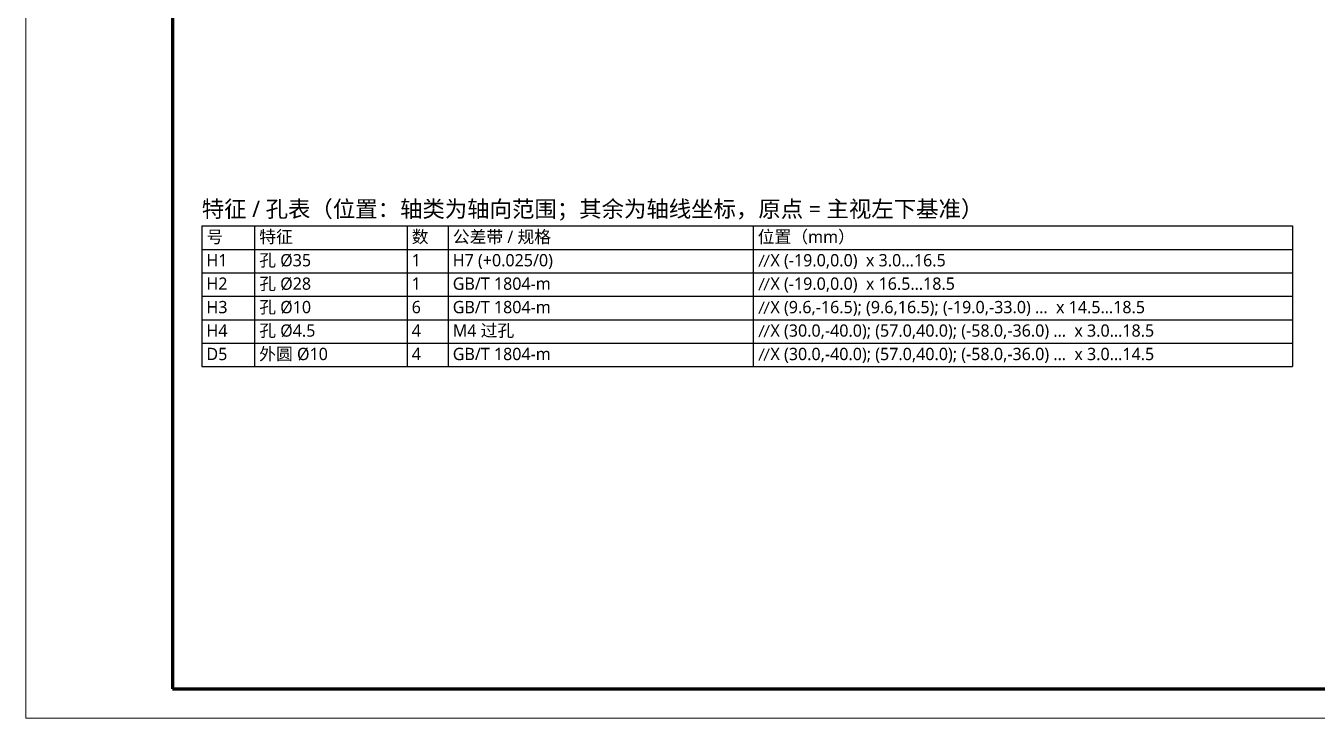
# Model space of a CAD drawing. Header units: millimetres. Extents: x 0 to 420, y 0 to 297.
# Drawn here: x 0 to 220.2, y 0 to 118.1 of the extents above; entities that cross this region are included whole.
import ezdxf

# ---------------------------------------------------------------- set-up
doc = ezdxf.new("R2010")
doc.units = ezdxf.units.MM
doc.layers.add('FRAME', color=7, linetype='CONTINUOUS', lineweight=70)
doc.layers.add('TEXT', color=7, linetype='CONTINUOUS', lineweight=25)
doc.styles.add('CJK', font='NotoSansCJK-Regular.ttc')

msp = doc.modelspace()

# ---------------------------------------------------------------- linework, layer by layer
at = {"layer": 'FRAME', "lineweight": 18}
msp.add_lwpolyline([(0, 0), (420, 0), (420, 297), (0, 297)], close=True, dxfattribs=at)
at = {"layer": 'FRAME'}
msp.add_lwpolyline([(25, 5), (415, 5), (415, 292), (25, 292)], close=True, dxfattribs=at)
at = {"layer": 'TEXT'}
for p, q in [((30, 84), (30, 60)), ((39, 84), (39, 60)), ((65, 84), (65, 60)), ((72, 84), (72, 60)), ((124, 84), (124, 60)), ((216, 84), (216, 60))]:
    msp.add_line(p, q, dxfattribs=at)
for points in [[(30, 84), (216, 84)], [(30, 80), (216, 80)], [(30, 76), (216, 76)], [(30, 72), (216, 72)], [(30, 68), (216, 68)], [(30, 64), (216, 64)], [(30, 60), (216, 60)]]:
    msp.add_lwpolyline(points, dxfattribs=at)

# ---------------------------------------------------------------- texts
at = {"layer": 'TEXT', "style": 'CJK'}
for s, height, p in [('特征 / 孔表（位置：轴类为轴向范围；其余为轴线坐标，原点 = 主视左下基准）', 2.8, (30, 85.5)), ('号', 2.1, (30.8, 81.1)), ('特征', 2.1, (39.8, 81.1)), ('数', 2.1, (65.8, 81.1)), ('公差带 / 规格', 2.1, (72.8, 81.1)), ('位置（mm）', 2.1, (124.8, 81.1)), ('孔 Ø35', 2.1, (39.8, 77.1)), ('H1', 2.1, (30.8, 77.1)), ('1', 2.1, (65.8, 77.1)), ('H7 (+0.025/0)', 2.1, (72.8, 77.1)), ('∥X (-19.0,0.0)  x 3.0…16.5', 2.1, (124.8, 77.1)), ('H2', 2.1, (30.8, 73.1)), ('孔 Ø28', 2.1, (39.8, 73.1)), ('1', 2.1, (65.8, 73.1)), ('GB/T 1804-m', 2.1, (72.8, 73.1)), ('∥X (-19.0,0.0)  x 16.5…18.5', 2.1, (124.8, 73.1)), ('H3', 2.1, (30.8, 69.1)), ('孔 Ø10', 2.1, (39.8, 69.1)), ('6', 2.1, (65.8, 69.1)), ('GB/T 1804-m', 2.1, (72.8, 69.1)), ('∥X (9.6,-16.5); (9.6,16.5); (-19.0,-33.0) …  x 14.5…18.5', 2.1, (124.8, 69.1)), ('H4', 2.1, (30.8, 65.1)), ('孔 Ø4.5', 2.1, (39.8, 65.1)), ('4', 2.1, (65.8, 65.1)), ('M4 过孔', 2.1, (72.8, 65.1)), ('∥X (30.0,-40.0); (57.0,40.0); (-58.0,-36.0) …  x 3.0…18.5', 2.1, (124.8, 65.1)), ('D5', 2.1, (30.8, 61.1)), ('外圆 Ø10', 2.1, (39.8, 61.1)), ('4', 2.1, (65.8, 61.1)), ('GB/T 1804-m', 2.1, (72.8, 61.1)), ('∥X (30.0,-40.0); (57.0,40.0); (-58.0,-36.0) …  x 3.0…14.5', 2.1, (124.8, 61.1))]:
    msp.add_text(s, height=height, dxfattribs=at).set_placement(p)

doc.saveas('drawing.dxf')
